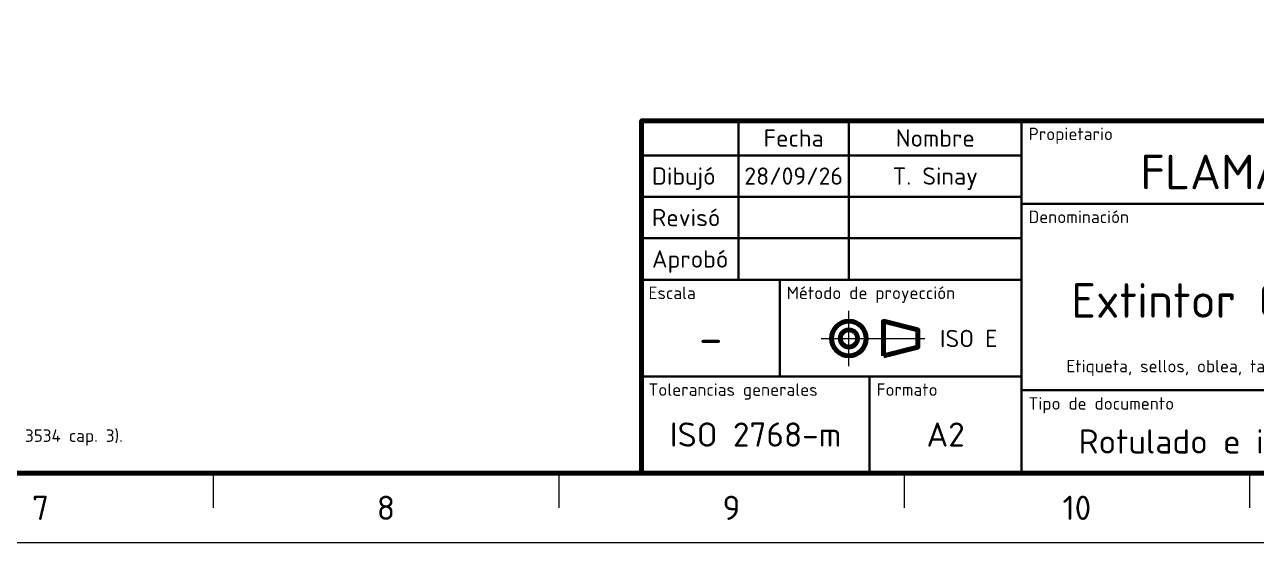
# Model space of a CAD drawing. Header units: millimetres. Extents: x 0 to 2208, y 0 to 420.
# Drawn here: x 1933.7 to 2112, y 0 to 74.9 of the extents above; entities that cross this region are included whole.
import ezdxf
from ezdxf.enums import TextEntityAlignment as Align

# ---------------------------------------------------------------- set-up
doc = ezdxf.new("R2010")
doc.units = ezdxf.units.MM
doc.linetypes.add('IRAM-F-TRAZO-PUNTO', pattern=[20, 15, -2, 1, -2])
for name, color, linetype, lineweight in [('01-VISIBLE', 7, 'CONTINUOUS', 70), ('03-EJE', 1, 'IRAM-F-TRAZO-PUNTO', 18), ('06-TEXTO', 7, 'CONTINUOUS', 25), ('07-RECUADRO', 7, 'CONTINUOUS', 70), ('08-FINA', 5, 'CONTINUOUS', 18), ('10-ROTULO', 7, 'CONTINUOUS', 35), ('11-TEXTO-ROTULO', 7, 'CONTINUOUS', 25)]:
    doc.layers.add(name, color=color, linetype=linetype, lineweight=lineweight)
doc.styles.add('ISO3098', font='isocpeur.ttf')

msp = doc.modelspace()

# ---------------------------------------------------------------- linework, layer by layer
at = {"layer": '01-VISIBLE'}
msp.add_lwpolyline([(2058, 27), (2063, 28.25), (2063, 30.75), (2058, 32)], close=True, dxfattribs=at)
for radius in [2.5, 1.25]:
    msp.add_circle((2053, 29.5), radius, dxfattribs=at)
at = {"layer": '03-EJE'}
for p, q in [((2053, 25.5), (2053, 33.5)), ((2049, 29.5), (2064.5, 29.5))]:
    msp.add_line(p, q, dxfattribs=at)
at = {"layer": '07-RECUADRO'}
for points in [[(1639, 10), (2198, 10), (2198, 410), (1639, 410)], [(2023, 10), (2198, 10), (2198, 61), (2023, 61)]]:
    msp.add_lwpolyline(points, close=True, dxfattribs=at)
at = {"layer": '08-FINA'}
for p, q in [((1961, 10), (1961, 5)), ((2011, 10), (2011, 5)), ((2061, 10), (2061, 5)), ((2111, 10), (2111, 5))]:
    msp.add_line(p, q, dxfattribs=at)
msp.add_lwpolyline([(1614, 0), (2208, 0), (2208, 420), (1614, 420)], close=True, dxfattribs=at)
at = {"layer": '10-ROTULO'}
for points in [[(2023, 56), (2037, 56), (2037, 61), (2023, 61)], [(2037, 56), (2053, 56), (2053, 61), (2037, 61)], [(2053, 56), (2078, 56), (2078, 61), (2053, 61)], [(2078, 49), (2148, 49), (2148, 61), (2078, 61)], [(2023, 50), (2037, 50), (2037, 56), (2023, 56)], [(2037, 50), (2053, 50), (2053, 56), (2037, 56)], [(2053, 50), (2078, 50), (2078, 56), (2053, 56)], [(2023, 44), (2037, 44), (2037, 50), (2023, 50)], [(2037, 44), (2053, 44), (2053, 50), (2037, 50)], [(2053, 44), (2078, 44), (2078, 50), (2053, 50)], [(2078, 22), (2148, 22), (2148, 49), (2078, 49)], [(2023, 38), (2037, 38), (2037, 44), (2023, 44)], [(2037, 38), (2053, 38), (2053, 44), (2037, 44)], [(2053, 38), (2078, 38), (2078, 44), (2053, 44)], [(2023, 24), (2043, 24), (2043, 38), (2023, 38)], [(2043, 24), (2078, 24), (2078, 38), (2043, 38)], [(2023, 10), (2056, 10), (2056, 24), (2023, 24)], [(2056, 10), (2078, 10), (2078, 24), (2056, 24)], [(2078, 10), (2148, 10), (2148, 22), (2078, 22)]]:
    msp.add_lwpolyline(points, close=True, dxfattribs=at)

# ---------------------------------------------------------------- texts
at = {"layer": '06-TEXTO', "style": 'ISO3098'}
msp.add_text('Letra de instrucciones 6,5 mm (IRAM 3534 2.2.4.3: masa total ≥ 9 kg: 6,5-10 mm); mayúsculas IRAM 4503, color en contraste. Ubic.: C panel central ≤ 108°, I/D alas, P pie. Vinilo laminado ensayado a adherencia ≥ 0,35 N/mm y abrasión 100 pasadas (IRAM 3534 cap. 3).', height=1.8, dxfattribs=at).set_placement((1645, 14), align=Align.BOTTOM_LEFT)
for s, p in [('7', (1936, 5)), ('8', (1986, 5)), ('9', (2036, 5)), ('10', (2086, 5))]:
    msp.add_text(s, height=3.5, dxfattribs=at).set_placement(p, align=Align.MIDDLE_CENTER)
at = {"layer": '11-TEXTO-ROTULO', "style": 'ISO3098'}
for s, height, p in [('Fecha', 2.5, (2045, 58.5)), ('Nombre', 2.5, (2065.5, 58.5)), ('FLAMA S.A.', 5, (2113, 53.6)), ('28/09/26', 2.5, (2045, 53)), ('T. Sinay', 2.5, (2065.5, 53)), ('Extintor CO2 5 kg', 5, (2113, 35)), ('-', 5, (2033, 29.6)), ('Etiqueta, sellos, oblea, tarjeta, precinto y marcado', 1.8, (2113, 25.5)), ('ISO 2768-m', 3.5, (2039.5, 15.6)), ('A2', 3.5, (2067, 15.6)), ('Rotulado e identificación', 3.5, (2113, 14.6))]:
    msp.add_text(s, height=height, dxfattribs=at).set_placement(p, align=Align.MIDDLE_CENTER)
for s, p in [('Propietario', (2079, 60)), ('Denominación', (2079, 48)), ('Escala', (2024, 37)), ('Método de proyección', (2044, 37)), ('Tolerancias generales', (2024, 23)), ('Formato', (2057, 23)), ('Tipo de documento', (2079, 21))]:
    msp.add_text(s, height=1.8, dxfattribs=at).set_placement(p, align=Align.TOP_LEFT)
for s, p in [('Dibujó', (2024.5, 53)), ('Revisó', (2024.5, 47)), ('Aprobó', (2024.5, 41))]:
    msp.add_text(s, height=2.5, dxfattribs=at).set_placement(p, align=Align.MIDDLE_LEFT)
msp.add_text('ISO E', height=2.5, dxfattribs=at).set_placement((2074.5, 29.5), align=Align.MIDDLE_RIGHT)

doc.saveas('drawing.dxf')
